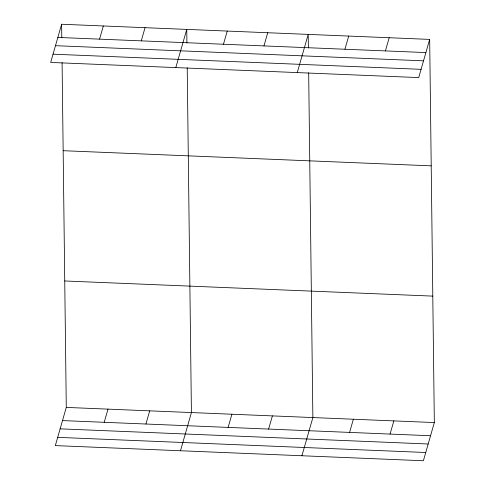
<?xml version="1.0" encoding="UTF-8"?>
<svg xmlns="http://www.w3.org/2000/svg" width="485" height="485" viewBox="0 0 485 485"><rect width="100%" height="100%" fill="white"/><g stroke="black" fill="none" stroke-linecap="round" stroke-linejoin="round"><path stroke-width="0.73" d="M61.619 24.25L50.67 62.438L418.719 77.588L429.674 39.4L61.619 24.25L61.783 37.8M99.552 39.139L103.335 25.966M141.268 40.855L145.045 27.681M62.086 62.638L66.281 407.412L55.326 445.6L423.381 460.75L434.33 422.562L429.674 39.4M175.806 67.585L186.755 29.403L186.925 42.947M104.214 422.308L107.991 409.134M223.464 44.244L227.241 31.064M145.924 424.023L149.701 410.85M263.949 45.905L267.726 32.731M180.468 450.753L191.417 412.565L187.222 67.785M297.263 72.586L308.217 34.399L308.381 47.948M228.126 427.406L231.903 414.232M344.92 49.24L348.703 36.066M268.611 429.073L272.388 415.9M385.405 50.907L389.188 37.733M301.925 455.748L312.873 417.567L308.678 72.786M349.582 432.408L353.359 419.228M390.067 434.069L393.844 420.895M57.842 37.424L425.897 52.574M55.478 45.681L423.526 60.825M53.035 54.181L421.089 69.331M63.159 150.696L431.207 165.846M64.741 280.973L432.79 296.117M66.281 407.412L434.33 422.562M62.498 420.586L430.553 435.736M60.134 428.843L428.182 443.993M57.697 437.349L425.745 452.499"/></g></svg>
